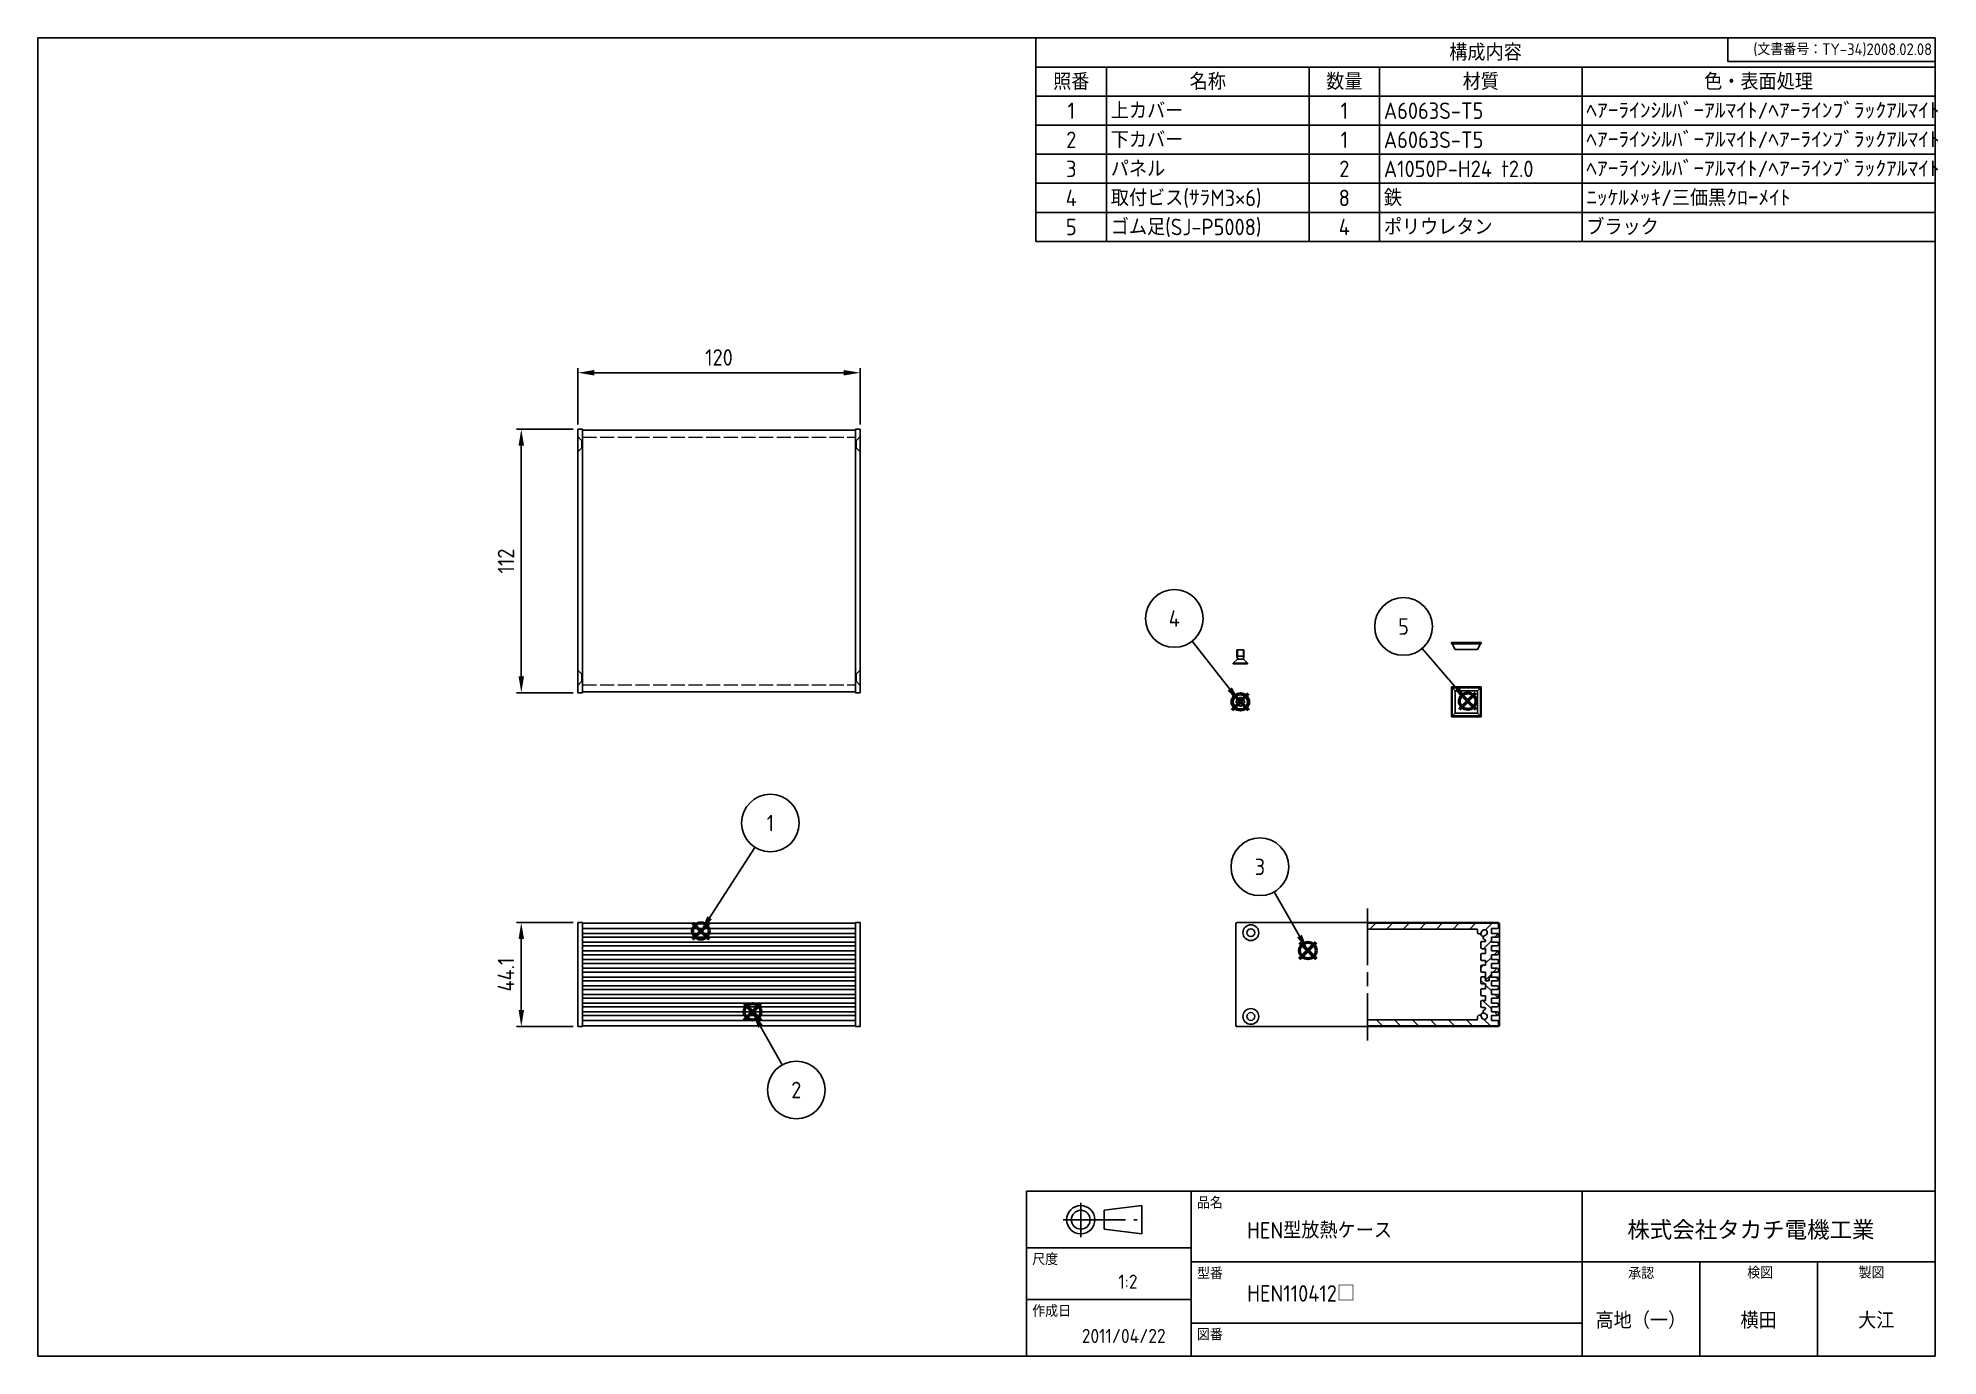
# Model space of a CAD drawing. Header units: millimetres. Extents: x 0 to 807, y 0 to 560.
import ezdxf
from ezdxf.enums import TextEntityAlignment as Align

# ---------------------------------------------------------------- set-up
doc = ezdxf.new("R2010")
doc.units = ezdxf.units.MM
doc.header["$LTSCALE"] = 2
for name, pattern in [('AM_ISO02W050x2', [3.75, 3, -0.75]), ('AM_ISO08W050', [18, 12, -1.5, 3, -1.5]), ('gen7a', [6.875, 4.75, -0.875, 0.375, -0.875])]:
    doc.linetypes.add(name, pattern=pattern)
doc.layers.add('7A', color=4, linetype='gen7a')
doc.layers.add('RAHM2', color=1, linetype='Continuous')
doc.layers.add('AM_12', color=7, linetype='Continuous', lineweight=50, plot=False)
for name, color, linetype, lineweight in [('AM_5', 3, 'Continuous', 25), ('AM_7', 4, 'AM_ISO08W050', 25), ('AM_8', 1, 'Continuous', 25), ('上ｶﾊﾞｰ', 7, 'Continuous', 25), ('上ｶﾊﾞｰ0', 7, 'AM_ISO02W050x2', 13), ('下ｶﾊﾞｰ', 2, 'Continuous', 25), ('ｺﾞﾑ足', 8, 'Continuous', 25), ('ﾊﾟﾈﾙ', 5, 'Continuous', 25), ('ﾊﾟﾈﾙ0', 5, 'AM_ISO02W050x2', 13), ('ﾋﾞｽ', 8, 'Continuous', 25)]:
    doc.layers.add(name, color=color, linetype=linetype, lineweight=lineweight)
doc.styles.get("Standard").update_dxf_attribs({"font": 'ISOCP.SHX', "bigfont": 'bigfont.shx'})
doc.dimstyles.new('AM_ISO$0', dxfattribs={"dimtxt": 3.5, "dimasz": 3.5, "dimexe": 1, "dimexo": 1, "dimgap": 1.5, "dimtad": 1, "dimdsep": 46, "dimtxsty": 'STANDARD', "dimcen": 0, "dimclrd": 256, "dimclre": 256, "dimclrt": 2, "dimadec": 0, "dimazin": 2, "dimtp": 0.1, "dimtm": 0.1, "dimtfac": 0.71, "dimtdec": 3, "dimtmove": 0, "dimatfit": 3, "dimfxl": 1, "dimlwd": -1, "dimlwe": -1, "dimarcsym": 0})

# ---------------------------------------------------------------- blocks, each defined once
blk = doc.blocks.new('TK-A3')
for p, q in [((359, 280), (359, 275)), ((359, 275), (403, 275))]:
    blk.add_line(p, q)
blk.add_lwpolyline([(0, 0), (403, 0), (403, 280), (0, 280)], close=True)
at = {"insert": (402.36, 276.11), "char_height": 2.5, "width": 43.0784, "attachment_point": 9}
blk.add_mtext('(文書番号：TY-34)2008.02.08', dxfattribs=at)
blk = doc.blocks.new('TK-仕様書')
for p, q in [((0, 35), (-193, 35)), ((-193, 35), (-193, 0)), ((-158, 35), (-158, 0)), ((-75, 35), (-75, 0)), ((0, 35), (0, 0)), ((-176.49, 30.96), (-168.49, 31.96)), ((-176.49, 26.96), (-176.49, 30.96)), ((-168.49, 31.96), (-168.49, 25.96)), ((-168.49, 25.96), (-176.49, 26.96)), ((-193, 23), (-158, 23)), ((-158, 20), (0, 20)), ((-50, 20), (-50, 0)), ((-25, 20), (-25, 0)), ((-193, 12), (-158, 12)), ((-75, 7), (-158, 7)), ((0, 0), (-193, 0))]:
    blk.add_line(p, q)
for radius in [3, 2]:
    blk.add_circle((-181.49, 28.96), radius)
at = {"layer": '7A'}
for q in [(-181.49, 32.53), (-185.21, 28.96), (-181.49, 25.25), (-167.71, 28.96)]:
    blk.add_line((-181.49, 28.96), q, dxfattribs=at)
at = {"insert": (-39.13, 26.64), "char_height": 3.5, "width": 60, "attachment_point": 5}
blk.add_mtext('\\fＭＳ ゴシック|b0|i0|c128|p49;株式会社タカチ電機工業', dxfattribs=at)
for tag, p, height in [('品名', (-146.16, 24.95), 3.5), ('型番', (-146.14, 11.54), 3.5), ('GEN-TITLE-DAT', (-181.27, 2.75), 3), ('図番', (-146.45, 2.06), 3)]:
    blk.add_attdef(tag, p, '', height=height)
for tag, height, p in [('GEN-TITLE-SCA', 3, (-171.46, 15.79)), ('承認', 3.5, (-62.5, 7.73)), ('検図', 3.5, (-37.5, 7.73)), ('製図', 3.5, (-12.5, 7.73))]:
    blk.add_attdef(tag, text='', height=height).set_placement(p, align=Align.MIDDLE)
at = {"layer": 'RAHM2', "char_height": 2.5}
for s, insert, width, attachment_point in [('品名', (-156.8, 33.8), 90, 1), ('尺度', (-191.8, 21.8), 20, 1), ('型番', (-156.8, 18.8), 90, 1), ('承認', (-62.43, 18.8), 17, 2), ('検図', (-37.17, 18.93), 17, 2), ('製図', (-13.5, 18.96), 17, 2), ('作成日', (-191.8, 10.8), 60, 1), ('図番', (-156.8, 5.8), 90, 1)]:
    blk.add_mtext(s, dxfattribs=dict(at, insert=insert, width=width, attachment_point=attachment_point))
blk = doc.blocks.new('*S57')
at = {"layer": 'AM_12', "color": 4}
for p, q in [((278.13, 177.1), (285.13, 184.1)), ((278.13, 184.1), (285.13, 177.1))]:
    blk.add_line(p, q, dxfattribs=at)
blk.add_circle((281.63, 180.6), 3.5, dxfattribs=at)
blk = doc.blocks.new('*S58')
at = {"layer": 'AM_12', "color": 4}
for p, q in [((300.09, 142.72), (307.09, 149.72)), ((300.09, 149.72), (307.09, 142.72))]:
    blk.add_line(p, q, dxfattribs=at)
blk.add_circle((303.59, 146.22), 3.5, dxfattribs=at)
blk = doc.blocks.new('*S59')
at = {"layer": 'AM_12', "color": 4}
for p, q in [((536.03, 168.77), (543.03, 175.77)), ((536.03, 175.77), (543.03, 168.77))]:
    blk.add_line(p, q, dxfattribs=at)
blk.add_circle((539.53, 172.27), 3.5, dxfattribs=at)
blk = doc.blocks.new('*S60')
at = {"layer": 'AM_12', "color": 4}
for p, q in [((507.35, 274.44), (514.35, 281.44)), ((507.35, 281.44), (514.35, 274.44))]:
    blk.add_line(p, q, dxfattribs=at)
blk.add_circle((510.85, 277.94), 3.5, dxfattribs=at)
blk = doc.blocks.new('*S61')
at = {"color": 7}
for p, q in [((424, 560), (806, 560)), ((424, 473.55), (424, 560)), ((806, 560), (806, 473.55)), ((806, 473.55), (424, 473.55))]:
    blk.add_line(p, q, dxfattribs=at)
at = {"color": 1}
for p, q in [((424, 547.65), (806, 547.65)), ((454, 547.65), (454, 535.3)), ((540, 547.65), (540, 535.3)), ((570, 547.65), (570, 535.3)), ((656, 547.65), (656, 535.3)), ((424, 535.3), (806, 535.3)), ((454, 535.3), (454, 522.95)), ((540, 535.3), (540, 522.95)), ((570, 535.3), (570, 522.95)), ((656, 535.3), (656, 522.95)), ((424, 522.95), (806, 522.95)), ((454, 522.95), (454, 510.6)), ((540, 522.95), (540, 510.6)), ((570, 522.95), (570, 510.6)), ((656, 522.95), (656, 510.6)), ((424, 510.6), (806, 510.6)), ((454, 510.6), (454, 498.25)), ((540, 510.6), (540, 498.25)), ((570, 510.6), (570, 498.25)), ((656, 510.6), (656, 498.25)), ((424, 498.25), (806, 498.25)), ((454, 498.25), (454, 485.9)), ((540, 498.25), (540, 485.9)), ((570, 498.25), (570, 485.9)), ((656, 498.25), (656, 485.9)), ((424, 485.9), (806, 485.9)), ((454, 485.9), (454, 473.55)), ((540, 485.9), (540, 473.55)), ((570, 485.9), (570, 473.55)), ((656, 485.9), (656, 473.55))]:
    blk.add_line(p, q, dxfattribs=at)
at = {"color": 2, "insert": (615, 553.83), "char_height": 7, "attachment_point": 5}
blk.add_mtext('構成内容', dxfattribs=at)
at = {"color": 2, "char_height": 7}
for s, insert, width, attachment_point in [('照番', (439, 544.95), 26.4, 2), ('名称', (497, 544.95), 82.4, 2), ('数量', (555, 544.95), 26.4, 2), ('材質', (613, 544.95), 82.4, 2), ('色・表面処理', (731, 544.95), 146.4, 2), ('上カバー', (455.8, 532.6), 82.4, 1), ('ﾍｱｰﾗｲﾝｼﾙﾊﾞｰｱﾙﾏｲﾄ/ﾍｱｰﾗｲﾝﾌﾞﾗｯｸｱﾙﾏｲﾄ', (657.8, 532.6), 146.4, 1), ('1', (439, 532.6), 26.4, 2), ('1', (555, 532.6), 26.4, 2), ('A6063S-T5', (571.8, 532.6), 82.4, 1), ('2', (439, 520.25), 26.4, 2), ('下カバー', (455.8, 520.25), 82.4, 1), ('1', (555, 520.25), 26.4, 2), ('A6063S-T5', (571.8, 520.25), 82.4, 1), ('ﾍｱｰﾗｲﾝｼﾙﾊﾞｰｱﾙﾏｲﾄ/ﾍｱｰﾗｲﾝﾌﾞﾗｯｸｱﾙﾏｲﾄ', (657.8, 520.25), 146.4, 1), ('ﾍｱｰﾗｲﾝｼﾙﾊﾞｰｱﾙﾏｲﾄ/ﾍｱｰﾗｲﾝﾌﾞﾗｯｸｱﾙﾏｲﾄ', (657.8, 507.9), 146.4, 1), ('3', (439, 507.9), 26.4, 2), ('パネル', (455.8, 507.9), 82.4, 1), ('2', (555, 507.9), 26.4, 2), ('A1050P-H24 t2.0', (571.8, 507.9), 82.4, 1), ('4', (439, 495.55), 26.4, 2), ('取付ビス(ｻﾗM3×6)', (455.8, 495.55), 82.4, 1), ('8', (555, 495.55), 26.4, 2), ('鉄', (571.8, 495.55), 82.4, 1), ('ﾆｯｹﾙﾒｯｷ/三価黒ｸﾛｰﾒｲﾄ', (657.8, 495.55), 146.4, 1), ('5', (439, 483.2), 26.4, 2), ('ゴム足(SJ-P5008)', (455.8, 483.2), 82.4, 1), ('4', (555, 483.2), 26.4, 2), ('ポリウレタン', (571.8, 483.2), 82.4, 1), ('ブラック', (657.8, 483.2), 146.4, 1)]:
    blk.add_mtext(s, dxfattribs=dict(at, insert=insert, width=width, attachment_point=attachment_point))
blk = doc.blocks.new('*S62')
at = {"layer": 'AM_12', "color": 4}
for p, q in [((603.91, 274.71), (610.91, 281.71)), ((603.91, 281.71), (610.91, 274.71))]:
    blk.add_line(p, q, dxfattribs=at)
blk.add_circle((607.41, 278.21), 3.5, dxfattribs=at)
blk = doc.blocks.new('*S63')
at = {"layer": 'AM_5'}
blk.add_line((304.55, 216.12), (285.35, 186.2), dxfattribs=at)
at = {"layer": 'AM_5', "color": 3}
blk.add_circle((311.17, 226.43), 12.25, dxfattribs=at)
at = {"layer": 'AM_5', "linetype": 'Continuous'}
blk.add_trace([(284.37, 186.83), (286.33, 185.57), (281.57, 180.31)], dxfattribs=at)
at = {"layer": 'AM_5', "color": 7, "insert": (311.17, 226.43), "char_height": 7, "attachment_point": 5}
blk.add_mtext('1', dxfattribs=at)
blk = doc.blocks.new('*S64')
at = {"layer": 'AM_5'}
blk.add_line((316.15, 123.7), (306.97, 140.01), dxfattribs=at)
at = {"layer": 'AM_5', "color": 3}
blk.add_circle((322.16, 113.03), 12.25, dxfattribs=at)
at = {"layer": 'AM_5', "linetype": 'Continuous'}
blk.add_trace([(307.99, 140.58), (305.95, 139.44), (303.54, 146.11)], dxfattribs=at)
at = {"layer": 'AM_5', "color": 7, "insert": (322.16, 113.03), "char_height": 7, "attachment_point": 5}
blk.add_mtext('2', dxfattribs=at)
blk = doc.blocks.new('*S65')
at = {"layer": 'AM_5'}
blk.add_line((525.21, 197.22), (535.99, 178.41), dxfattribs=at)
at = {"layer": 'AM_5', "color": 3}
blk.add_circle((519.13, 207.85), 12.25, dxfattribs=at)
at = {"layer": 'AM_5', "linetype": 'Continuous'}
blk.add_trace([(534.97, 177.83), (537, 178.99), (539.46, 172.33)], dxfattribs=at)
at = {"layer": 'AM_5', "color": 7, "insert": (519.13, 207.85), "char_height": 7, "attachment_point": 5}
blk.add_mtext('3', dxfattribs=at)
blk = doc.blocks.new('*S66')
at = {"layer": 'AM_5'}
blk.add_line((490.33, 303.73), (506.32, 283.38), dxfattribs=at)
at = {"layer": 'AM_5', "color": 3}
blk.add_circle((482.76, 313.36), 12.25, dxfattribs=at)
at = {"layer": 'AM_5', "linetype": 'Continuous'}
blk.add_trace([(505.4, 282.66), (507.23, 284.1), (510.64, 277.87)], dxfattribs=at)
at = {"layer": 'AM_5', "color": 7, "insert": (482.76, 313.36), "char_height": 7, "attachment_point": 5}
blk.add_mtext('4', dxfattribs=at)
blk = doc.blocks.new('*S67')
at = {"layer": 'AM_5'}
blk.add_line((588.13, 300.66), (602.85, 283.52), dxfattribs=at)
at = {"layer": 'AM_5', "color": 3}
blk.add_circle((580.15, 309.96), 12.25, dxfattribs=at)
at = {"layer": 'AM_5', "linetype": 'Continuous'}
blk.add_trace([(601.97, 282.76), (603.74, 284.28), (607.41, 278.21)], dxfattribs=at)
at = {"layer": 'AM_5', "color": 7, "insert": (580.15, 309.96), "char_height": 7, "attachment_point": 5}
blk.add_mtext('5', dxfattribs=at)
blk = doc.blocks.new('A$C551C5673')
at = {"layer": 'ﾋﾞｽ'}
for p, q in [((-1.8, -0.41), (-1.8, 0.41)), ((-1.8, 0.41), (-1.55, 0.41)), ((-0.41, 1.8), (0.41, 1.8)), ((-0.41, 1.55), (-0.41, 1.8)), ((0.41, 1.8), (0.41, 1.55)), ((1.55, 0.41), (1.8, 0.41)), ((1.8, 0.41), (1.8, -0.41)), ((-1.55, -0.41), (-1.8, -0.41)), ((-0.41, -1.8), (-0.41, -1.55)), ((0.41, -1.8), (-0.41, -1.8)), ((0.41, -1.55), (0.41, -1.8)), ((1.8, -0.41), (1.55, -0.41))]:
    blk.add_line(p, q, dxfattribs=at)
blk.add_circle((0, 0), 3, dxfattribs=at)
for centre, start, end in [((-1.55, 1.55), 270, 0), ((1.55, 1.55), 180, 270), ((-1.55, -1.55), 0, 90), ((1.55, -1.55), 90, 180)]:
    blk.add_arc(centre, 1.15, start, end, dxfattribs=at)
blk = doc.blocks.new('A$C276871C8')
at = {"layer": 'ﾋﾞｽ'}
for p, q in [((-6, -1.5), (-6, 1.5)), ((-6, 1.5), (-3.34, 1.5)), ((-2.09, 1.25), (-6, 1.25)), ((-3.34, 1.5), (-2.09, 1.25)), ((-3.34, -1.5), (-3.34, 1.5)), ((-2.09, 1.25), (-0.34, 3)), ((-2.09, -1.25), (-2.09, 1.25)), ((0, 3), (-0.34, 3)), ((-0.34, -3), (-0.34, 3)), ((0, 3), (0, -3)), ((-6, -1.25), (-2.09, -1.25)), ((-3.34, -1.5), (-6, -1.5)), ((-2.09, -1.25), (-3.34, -1.5)), ((-0.34, -3), (-2.09, -1.25)), ((0, -3), (-0.34, -3))]:
    blk.add_line(p, q, dxfattribs=at)
blk = doc.blocks.new('*D52')
at = {"layer": 'AM_5', "linetype": 'ByBlock'}
for p, q in [((229.33, 395.77), (229.33, 419.77)), ((349.33, 395.77), (349.33, 419.77)), ((236.33, 417.77), (342.33, 417.77))]:
    blk.add_line(p, q, dxfattribs=at)
at = {"layer": 'AM_5'}
for points in [[(236.33, 418.94), (236.33, 416.61), (229.33, 417.77)], [(342.33, 418.94), (342.33, 416.61), (349.33, 417.77)]]:
    blk.add_solid(points, dxfattribs=at)
at = {"layer": 'Defpoints', "color": 0}
for p in [(349.33, 417.77), (229.33, 393.77), (349.33, 393.77)]:
    blk.add_point(p, dxfattribs=at)
at = {"layer": 'AM_5', "color": 2, "insert": (289.33, 424.27), "char_height": 7, "attachment_point": 5}
blk.add_mtext('120', dxfattribs=at)
blk = doc.blocks.new('*D53')
at = {"layer": 'AM_5', "linetype": 'ByBlock'}
for p, q in [((227.33, 393.77), (203.33, 393.77)), ((205.33, 386.77), (205.33, 288.77)), ((227.33, 281.77), (203.33, 281.77))]:
    blk.add_line(p, q, dxfattribs=at)
at = {"layer": 'AM_5'}
for points in [[(204.17, 386.77), (206.5, 386.77), (205.33, 393.77)], [(204.17, 288.77), (206.5, 288.77), (205.33, 281.77)]]:
    blk.add_solid(points, dxfattribs=at)
at = {"layer": 'Defpoints', "color": 0}
for p in [(229.33, 393.77), (205.33, 281.77), (229.33, 281.77)]:
    blk.add_point(p, dxfattribs=at)
at = {"layer": 'AM_5', "color": 2, "insert": (198.83, 337.77), "char_height": 7, "attachment_point": 5, "rotation": 90}
blk.add_mtext('112', dxfattribs=at)
blk = doc.blocks.new('*D54')
at = {"layer": 'AM_5', "linetype": 'ByBlock'}
for p, q in [((227.33, 184.12), (203.33, 184.12)), ((205.33, 147.02), (205.33, 177.12)), ((227.33, 140.02), (203.33, 140.02))]:
    blk.add_line(p, q, dxfattribs=at)
at = {"layer": 'AM_5'}
for points in [[(204.17, 177.12), (206.5, 177.12), (205.33, 184.12)], [(204.17, 147.02), (206.5, 147.02), (205.33, 140.02)]]:
    blk.add_solid(points, dxfattribs=at)
at = {"layer": 'Defpoints', "color": 0}
for p in [(205.33, 184.12), (229.33, 184.12), (229.33, 140.02)]:
    blk.add_point(p, dxfattribs=at)
at = {"layer": 'AM_5', "color": 2, "insert": (198.83, 162.07), "char_height": 7, "attachment_point": 5, "rotation": 90}
blk.add_mtext('44.1', dxfattribs=at)

msp = doc.modelspace()

# ---------------------------------------------------------------- hatches: boundary and pattern name
at = {"layer": 'AM_8'}
h = msp.add_hatch(dxfattribs=at)
h.set_pattern_fill('_U', color=256, scale=5, angle=45, style=0, pattern_type=0)
h.set_pattern_definition([(45, (443.156, -40.3116), (-3.53553, 3.53553), [])])
edge = h.paths.add_edge_path()
edge.add_arc((614.486, 179.868), 1.25, -80.597414, 170.597414, ccw=False)
edge.add_arc((614.834, 177.766), 0.88, 99.402586, 164.642344)
edge.add_arc((614.837, 177.777), 0.88, 165.357656, 262.656607)
edge.add_arc((614.686, 176.607), 0.3, 0, 82.656607, ccw=False)
edge.add_line((614.986, 176.607), (614.986, 176.368))
edge.add_arc((614.686, 176.368), 0.3, 270, 360, ccw=False)
edge.add_line((614.686, 176.068), (613.486, 176.068))
edge.add_arc((613.486, 175.568), 0.5, 90, 180)
edge.add_line((612.986, 175.568), (612.986, 173.568))
edge.add_arc((613.486, 173.568), 0.5, 180, 270)
edge.add_line((613.486, 173.068), (614.986, 173.068))
edge.add_line((614.986, 173.068), (614.986, 171.068))
edge.add_line((614.986, 171.068), (613.486, 171.068))
edge.add_arc((613.486, 170.568), 0.5, 90, 180)
edge.add_line((612.986, 170.568), (612.986, 168.568))
edge.add_arc((613.486, 168.568), 0.5, 180, 270)
edge.add_line((613.486, 168.068), (614.986, 168.068))
edge.add_line((614.986, 168.068), (614.986, 166.068))
edge.add_line((614.986, 166.068), (613.486, 166.068))
edge.add_arc((613.486, 165.568), 0.5, 90, 180)
edge.add_line((612.986, 165.568), (612.986, 163.568))
edge.add_arc((613.486, 163.568), 0.5, 180, 270)
edge.add_line((613.486, 163.068), (614.986, 163.068))
edge.add_line((614.986, 163.068), (614.986, 161.068))
edge.add_line((614.986, 161.068), (615.086, 159.468))
edge.add_line((615.086, 159.468), (616.386, 159.468))
edge.add_line((616.386, 159.468), (616.486, 161.018))
edge.add_line((616.486, 161.018), (617.486, 161.018))
edge.add_line((617.486, 161.018), (617.486, 163.118))
edge.add_line((617.486, 163.118), (619.986, 163.118))
edge.add_arc((619.986, 163.618), 0.5, 270, 360)
edge.add_line((620.486, 163.618), (620.486, 164.218))
edge.add_arc((619.986, 164.218), 0.5, 0, 90)
edge.add_line((619.986, 164.718), (617.486, 164.718))
edge.add_line((617.486, 164.718), (617.486, 166.818))
edge.add_line((617.486, 166.818), (619.986, 166.818))
edge.add_arc((619.986, 167.318), 0.5, 270, 360)
edge.add_line((620.486, 167.318), (620.486, 167.918))
edge.add_arc((619.986, 167.918), 0.5, 0, 90)
edge.add_line((619.986, 168.418), (617.486, 168.418))
edge.add_line((617.486, 168.418), (617.486, 170.518))
edge.add_line((617.486, 170.518), (619.986, 170.518))
edge.add_arc((619.986, 171.018), 0.5, 270, 360)
edge.add_line((620.486, 171.018), (620.486, 171.618))
edge.add_arc((619.986, 171.618), 0.5, 360, 450)
edge.add_line((619.986, 172.118), (617.486, 172.118))
edge.add_line((617.486, 172.118), (617.486, 174.218))
edge.add_line((617.486, 174.218), (619.986, 174.218))
edge.add_arc((619.986, 174.718), 0.5, 270, 360)
edge.add_line((620.486, 174.718), (620.486, 175.318))
edge.add_arc((619.986, 175.318), 0.5, 0, 90)
edge.add_line((619.986, 175.818), (617.486, 175.818))
edge.add_line((617.486, 175.818), (617.486, 177.918))
edge.add_line((617.486, 177.918), (619.986, 177.918))
edge.add_arc((619.986, 178.418), 0.5, 270, 360)
edge.add_line((620.486, 178.418), (620.486, 179.018))
edge.add_arc((619.986, 179.018), 0.5, 0, 90)
edge.add_line((619.986, 179.518), (617.486, 179.518))
edge.add_line((617.486, 179.518), (617.486, 181.618))
edge.add_line((617.486, 181.618), (619.986, 181.618))
edge.add_arc((619.986, 182.118), 0.5, 270, 360)
edge.add_line((620.486, 182.118), (620.486, 183.368))
edge.add_arc((619.986, 183.368), 0.5, 0, 90)
edge.add_line((619.986, 183.868), (564.886, 183.868))
edge.add_line((564.886, 183.868), (564.886, 181.368))
edge.add_line((564.886, 181.368), (611.132, 181.368))
edge.add_arc((611.132, 180.868), 0.5, -16.60155, 90, ccw=False)
edge.add_arc((614.486, 179.868), 3, 163.39845, 170.684261)
edge.add_arc((612.389, 180.213), 0.875, 170.746295, 350.746295)
h = msp.add_hatch(dxfattribs=at)
h.set_pattern_fill('_U', color=256, scale=5.4, angle=135, style=0, pattern_type=0)
h.set_pattern_definition([(135, (431.3227, -48.2116), (-3.81838, -3.81838), [])])
edge = h.paths.add_edge_path()
edge.add_line((620.486, 140.768), (620.486, 142.018))
edge.add_arc((619.986, 142.018), 0.5, 0, 90)
edge.add_line((619.986, 142.518), (617.486, 142.518))
edge.add_line((617.486, 142.518), (617.486, 144.618))
edge.add_line((617.486, 144.618), (619.986, 144.618))
edge.add_arc((619.986, 145.118), 0.5, 270, 360)
edge.add_line((620.486, 145.118), (620.486, 145.718))
edge.add_arc((619.986, 145.718), 0.5, 0, 90)
edge.add_line((619.986, 146.218), (617.486, 146.218))
edge.add_line((617.486, 146.218), (617.486, 148.318))
edge.add_line((617.486, 148.318), (619.986, 148.318))
edge.add_arc((619.986, 148.818), 0.5, 270, 360)
edge.add_line((620.486, 148.818), (620.486, 149.418))
edge.add_arc((619.986, 149.418), 0.5, 360, 450)
edge.add_line((619.986, 149.918), (617.486, 149.918))
edge.add_line((617.486, 149.918), (617.486, 152.018))
edge.add_line((617.486, 152.018), (619.986, 152.018))
edge.add_arc((619.986, 152.518), 0.5, 270, 360)
edge.add_line((620.486, 152.518), (620.486, 153.118))
edge.add_arc((619.986, 153.118), 0.5, 0, 90)
edge.add_line((619.986, 153.618), (617.486, 153.618))
edge.add_line((617.486, 153.618), (617.486, 155.718))
edge.add_line((617.486, 155.718), (619.986, 155.718))
edge.add_arc((619.986, 156.218), 0.5, 270, 360)
edge.add_line((620.486, 156.218), (620.486, 156.818))
edge.add_arc((619.986, 156.818), 0.5, 0, 90)
edge.add_line((619.986, 157.318), (617.486, 157.318))
edge.add_line((617.486, 157.318), (617.486, 159.418))
edge.add_line((617.486, 159.418), (619.986, 159.418))
edge.add_arc((619.986, 159.918), 0.5, 270, 360)
edge.add_line((620.486, 159.918), (620.486, 160.518))
edge.add_arc((619.986, 160.518), 0.5, 0, 90)
edge.add_line((619.986, 161.018), (616.586, 161.018))
edge.add_line((616.586, 161.018), (616.486, 159.368))
edge.add_line((616.486, 159.368), (614.986, 159.368))
edge.add_line((614.986, 159.368), (614.886, 161.068))
edge.add_line((614.886, 161.068), (613.486, 161.068))
edge.add_arc((613.486, 160.568), 0.5, 90, 180)
edge.add_line((612.986, 160.568), (612.986, 158.568))
edge.add_arc((613.486, 158.568), 0.5, 180, 270)
edge.add_line((613.486, 158.068), (614.986, 158.068))
edge.add_line((614.986, 158.068), (614.986, 156.068))
edge.add_line((614.986, 156.068), (613.486, 156.068))
edge.add_arc((613.486, 155.568), 0.5, 90, 180)
edge.add_line((612.986, 155.568), (612.986, 153.568))
edge.add_arc((613.486, 153.568), 0.5, 180, 270)
edge.add_line((613.486, 153.068), (614.986, 153.068))
edge.add_line((614.986, 153.068), (614.986, 151.068))
edge.add_line((614.986, 151.068), (613.486, 151.068))
edge.add_arc((613.486, 150.568), 0.5, 90, 180)
edge.add_line((612.986, 150.568), (612.986, 148.568))
edge.add_arc((613.486, 148.568), 0.5, 180, 270)
edge.add_line((613.486, 148.068), (614.686, 148.068))
edge.add_arc((614.686, 147.768), 0.3, 0, 90, ccw=False)
edge.add_line((614.986, 147.768), (614.986, 147.529))
edge.add_arc((614.686, 147.529), 0.3, 277.343393, 360, ccw=False)
edge.add_arc((614.837, 146.359), 0.88, 97.343393, 194.642344)
edge.add_arc((614.834, 146.369), 0.88, 195.357656, 260.597414)
edge.add_arc((614.486, 144.268), 1.25, -170.597414, 80.597414, ccw=False)
edge.add_arc((612.384, 143.92), 0.88, 9.402586, 74.894869)
edge.add_arc((612.389, 143.924), 0.875, 75.105431, 189.315739)
edge.add_arc((614.486, 144.268), 3, 189.315739, 196.60155)
edge.add_arc((611.132, 143.268), 0.5, -90, 16.60155, ccw=False)
edge.add_line((611.132, 142.768), (564.886, 142.768))
edge.add_line((564.886, 142.768), (564.886, 140.268))
edge.add_line((564.886, 140.268), (619.986, 140.268))
edge.add_arc((619.986, 140.768), 0.5, 270, 360)

# ---------------------------------------------------------------- linework, layer by layer
msp.add_arc((612.389, 180.213), 0.875, 170.571141, 350.746295)
at = {"layer": 'AM_7'}
msp.add_line((564.886, 190.118), (564.886, 134.018), dxfattribs=at)
at = {"layer": '上ｶﾊﾞｰ'}
for p, q in [((231.332, 393.372), (347.332, 393.372)), ((231.332, 393.372), (231.332, 282.172)), ((347.332, 393.372), (347.332, 282.172)), ((231.332, 282.172), (347.332, 282.172)), ((347.332, 183.868), (231.332, 183.868)), ((231.332, 183.868), (231.332, 161.018)), ((347.332, 181.618), (231.332, 181.618)), ((347.332, 179.518), (231.332, 179.518)), ((347.332, 177.918), (231.332, 177.918)), ((347.332, 183.868), (347.332, 161.018)), ((619.986, 183.868), (564.886, 183.868)), ((611.132, 181.368), (564.886, 181.368)), ((617.486, 181.618), (617.486, 179.518)), ((619.986, 181.618), (617.486, 181.618)), ((617.486, 179.518), (619.986, 179.518)), ((619.986, 177.918), (617.486, 177.918)), ((617.486, 177.918), (617.486, 175.818)), ((620.486, 183.368), (620.486, 182.118)), ((620.486, 179.018), (620.486, 178.418)), ((347.332, 175.818), (231.332, 175.818)), ((347.332, 174.218), (231.332, 174.218)), ((347.332, 172.118), (231.332, 172.118)), ((347.332, 170.518), (231.332, 170.518)), ((612.986, 175.568), (612.986, 173.568)), ((612.986, 170.568), (612.986, 168.568)), ((613.486, 176.068), (614.686, 176.068)), ((613.486, 173.068), (614.986, 173.068)), ((614.986, 171.068), (613.486, 171.068)), ((614.986, 176.607), (614.986, 176.368)), ((614.986, 173.068), (614.986, 171.068)), ((617.486, 175.818), (619.986, 175.818)), ((617.486, 174.218), (617.486, 172.118)), ((619.986, 174.218), (617.486, 174.218)), ((617.486, 172.118), (619.986, 172.118)), ((619.986, 170.518), (617.486, 170.518)), ((617.486, 170.518), (617.486, 168.418)), ((620.486, 175.318), (620.486, 174.718)), ((620.486, 171.618), (620.486, 171.018)), ((347.332, 168.418), (231.332, 168.418)), ((347.332, 166.818), (231.332, 166.818)), ((347.332, 164.718), (231.332, 164.718)), ((347.332, 163.118), (231.332, 163.118)), ((612.986, 165.568), (612.986, 163.568)), ((613.486, 168.068), (614.986, 168.068)), ((614.986, 166.068), (613.486, 166.068)), ((613.486, 163.068), (614.986, 163.068)), ((614.986, 168.068), (614.986, 166.068)), ((614.986, 163.068), (614.986, 161.068)), ((617.486, 168.418), (619.986, 168.418)), ((619.986, 166.818), (617.486, 166.818)), ((617.486, 166.818), (617.486, 164.718)), ((617.486, 164.718), (619.986, 164.718)), ((617.486, 163.118), (617.486, 161.018)), ((619.986, 163.118), (617.486, 163.118)), ((620.486, 167.918), (620.486, 167.318)), ((620.486, 164.218), (620.486, 163.618)), ((614.986, 161.068), (615.086, 159.468)), ((615.086, 159.468), (616.386, 159.468)), ((616.386, 159.468), (616.486, 161.018)), ((616.486, 161.018), (617.486, 161.018))]:
    msp.add_line(p, q, dxfattribs=at)
for centre, radius, start, end in [((611.132, 180.868), 0.5, 343.39845, 90), ((614.486, 179.868), 3, 163.39845, 170.684261), ((614.486, 179.868), 1.25, 279.402586, 170.597414), ((614.837, 177.777), 0.88, 165.357656, 262.656607), ((614.834, 177.766), 0.88, 99.402586, 164.642344), ((619.986, 183.368), 0.5, 0, 90), ((619.986, 182.118), 0.5, 270, 0), ((619.986, 179.018), 0.5, 0, 90), ((619.986, 178.418), 0.5, 270, 0), ((613.486, 175.568), 0.5, 90, 180), ((613.486, 173.568), 0.5, 180, 270), ((613.486, 170.568), 0.5, 90, 180), ((614.686, 176.368), 0.3, 270, 0), ((614.686, 176.607), 0.3, 0, 82.656607), ((619.986, 175.318), 0.5, 0, 90), ((619.986, 174.718), 0.5, 270, 0), ((619.986, 171.618), 0.5, 0, 90), ((619.986, 171.018), 0.5, 270, 0), ((613.486, 168.568), 0.5, 180, 270), ((613.486, 165.568), 0.5, 90, 180), ((613.486, 163.568), 0.5, 180, 270), ((619.986, 167.918), 0.5, 0, 90), ((619.986, 167.318), 0.5, 270, 0), ((619.986, 164.218), 0.5, 0, 90), ((619.986, 163.618), 0.5, 270, 0)]:
    msp.add_arc(centre, radius, start, end, dxfattribs=at)
at = {"layer": '上ｶﾊﾞｰ0'}
for p, q in [((231.332, 390.372), (347.332, 390.372)), ((231.332, 285.172), (347.332, 285.172))]:
    msp.add_line(p, q, dxfattribs=at)
at = {"layer": '下ｶﾊﾞｰ'}
for p, q in [((231.332, 163.118), (231.332, 140.268)), ((347.332, 161.018), (231.332, 161.018)), ((347.332, 159.418), (231.332, 159.418)), ((347.332, 157.318), (231.332, 157.318)), ((347.332, 155.718), (231.332, 155.718)), ((347.332, 153.618), (231.332, 153.618)), ((347.332, 161.018), (347.332, 140.268)), ((612.986, 160.568), (612.986, 158.568)), ((612.986, 155.568), (612.986, 153.568)), ((613.486, 161.068), (614.886, 161.068)), ((613.486, 158.068), (614.986, 158.068)), ((614.986, 156.068), (613.486, 156.068)), ((614.886, 161.068), (614.986, 159.368)), ((614.986, 159.368), (616.486, 159.368)), ((614.986, 158.068), (614.986, 156.068)), ((616.486, 159.368), (616.586, 161.018)), ((619.986, 161.018), (616.586, 161.018)), ((617.486, 157.318), (617.486, 159.418)), ((617.486, 159.418), (619.986, 159.418)), ((619.986, 157.318), (617.486, 157.318)), ((617.486, 153.618), (617.486, 155.718)), ((617.486, 155.718), (619.986, 155.718)), ((619.986, 153.618), (617.486, 153.618)), ((620.486, 159.918), (620.486, 160.518)), ((620.486, 156.218), (620.486, 156.818)), ((347.332, 152.018), (231.332, 152.018)), ((347.332, 149.918), (231.332, 149.918)), ((347.332, 148.318), (231.332, 148.318)), ((347.332, 146.218), (231.332, 146.218)), ((612.986, 148.568), (612.986, 150.568)), ((613.486, 153.068), (614.986, 153.068)), ((614.986, 151.068), (613.486, 151.068)), ((613.486, 148.068), (614.686, 148.068)), ((613.486, 148.068), (614.486, 148.068)), ((614.986, 153.068), (614.986, 151.068)), ((614.986, 147.529), (614.986, 147.768)), ((617.486, 152.018), (619.986, 152.018)), ((617.486, 149.918), (617.486, 152.018)), ((619.986, 149.918), (617.486, 149.918)), ((617.486, 148.318), (619.986, 148.318)), ((617.486, 146.218), (617.486, 148.318)), ((619.986, 146.218), (617.486, 146.218)), ((620.486, 152.518), (620.486, 153.118)), ((620.486, 148.818), (620.486, 149.418)), ((620.486, 145.118), (620.486, 145.718)), ((347.332, 144.618), (231.332, 144.618)), ((347.332, 142.518), (231.332, 142.518)), ((347.332, 140.268), (231.332, 140.268)), ((564.886, 142.768), (611.132, 142.768)), ((564.886, 140.268), (619.986, 140.268)), ((612.615, 144.769), (612.612, 144.77)), ((617.486, 142.518), (617.486, 144.618)), ((617.486, 144.618), (619.986, 144.618)), ((619.986, 142.518), (617.486, 142.518)), ((620.486, 140.768), (620.486, 142.018))]:
    msp.add_line(p, q, dxfattribs=at)
for centre, radius, start, end in [((613.486, 160.568), 0.5, 90, 180), ((613.486, 158.568), 0.5, 180, 270), ((613.486, 155.568), 0.5, 90, 180), ((613.486, 153.568), 0.5, 180, 270), ((619.986, 160.518), 0.5, 0, 90), ((619.986, 159.918), 0.5, 270, 0), ((619.986, 156.818), 0.5, 0, 90), ((619.986, 156.218), 0.5, 270, 0), ((619.986, 153.118), 0.5, 0, 90), ((613.486, 150.568), 0.5, 90, 180), ((613.486, 148.568), 0.5, 180, 270), ((614.486, 144.268), 1.25, 189.402586, 80.597414), ((614.837, 146.359), 0.88, 97.343393, 194.642344), ((614.834, 146.369), 0.88, 195.357656, 260.597414), ((614.686, 147.768), 0.3, 0, 90), ((614.686, 147.529), 0.3, 277.343393, 360), ((619.986, 152.518), 0.5, 270, 0), ((619.986, 149.418), 0.5, 0, 90), ((619.986, 148.818), 0.5, 270, 0), ((619.986, 145.718), 0.5, 0, 90), ((611.132, 143.268), 0.5, 270, 16.60155), ((612.389, 143.924), 0.875, 75, 189.315739), ((614.486, 144.268), 3, 189.315739, 196.60155), ((612.384, 143.92), 0.88, 9.402586, 75), ((619.986, 145.118), 0.5, 270, 0), ((619.986, 142.018), 0.5, 0, 90), ((619.986, 140.768), 0.5, 270, 0)]:
    msp.add_arc(centre, radius, start, end, dxfattribs=at)
at = {"layer": 'ｺﾞﾑ足'}
for p, q in [((600.494, 303.144), (613.194, 303.144)), ((600.494, 303.144), (600.494, 302.544)), ((600.494, 302.544), (613.194, 302.544)), ((600.844, 302.544), (602.094, 300.144)), ((602.094, 300.144), (611.594, 300.144)), ((611.594, 300.144), (612.844, 302.544)), ((613.194, 302.544), (613.194, 303.144)), ((613.194, 284.29), (600.494, 284.29)), ((600.494, 284.29), (600.494, 271.59)), ((600.844, 283.94), (600.844, 271.94)), ((612.844, 283.94), (600.844, 283.94)), ((602.094, 282.69), (600.844, 283.94)), ((602.094, 282.69), (602.094, 273.19)), ((611.594, 282.69), (602.094, 282.69)), ((611.594, 282.69), (612.844, 283.94)), ((611.594, 273.19), (611.594, 282.69)), ((612.844, 271.94), (612.844, 283.94)), ((613.194, 271.59), (613.194, 284.29)), ((600.494, 271.59), (613.194, 271.59)), ((602.094, 273.19), (600.844, 271.94)), ((600.844, 271.94), (612.844, 271.94)), ((602.094, 273.19), (611.594, 273.19)), ((611.594, 273.19), (612.844, 271.94))]:
    msp.add_line(p, q, dxfattribs=at)
at = {"layer": 'ﾊﾟﾈﾙ'}
for p, q in [((231.332, 393.772), (229.332, 393.772)), ((229.332, 393.772), (229.332, 281.772)), ((231.332, 393.772), (229.332, 393.772)), ((231.082, 388.872), (231.082, 385.872)), ((231.332, 281.772), (231.332, 393.772)), ((347.332, 281.772), (347.332, 393.772)), ((347.332, 393.772), (349.332, 393.772)), ((347.332, 393.772), (349.332, 393.772)), ((347.582, 388.872), (347.582, 385.872)), ((349.332, 393.772), (349.332, 281.772)), ((231.082, 289.672), (231.082, 286.672)), ((347.582, 289.672), (347.582, 286.672)), ((231.332, 281.772), (229.332, 281.772)), ((347.332, 281.772), (349.332, 281.772)), ((229.332, 184.118), (231.332, 184.118)), ((229.332, 184.118), (229.332, 140.018)), ((231.332, 184.118), (231.332, 140.018)), ((347.332, 184.118), (347.332, 140.018)), ((349.332, 184.118), (347.332, 184.118)), ((349.332, 184.118), (349.332, 140.018)), ((508.886, 140.518), (508.886, 183.618)), ((620.386, 184.118), (509.386, 184.118)), ((620.886, 140.518), (620.886, 183.618)), ((231.332, 140.018), (229.332, 140.018)), ((347.332, 140.018), (349.332, 140.018)), ((620.386, 140.018), (509.386, 140.018))]:
    msp.add_line(p, q, dxfattribs=at)
for centre, radius in [((515.286, 179.868), 3.343), ((515.286, 179.868), 1.65), ((515.286, 144.268), 3.343), ((515.286, 144.268), 1.65)]:
    msp.add_circle(centre, radius, dxfattribs=at)
for centre, radius, start, end in [((509.386, 183.618), 0.5, 90, 180), ((614.486, 179.868), 1.65, 193.287277, 256.712723), ((620.386, 183.618), 0.5, 0, 90), ((614.486, 144.268), 1.65, 103.287277, 166.712723), ((509.386, 140.518), 0.5, 180, 270), ((620.386, 140.518), 0.5, 270, 0)]:
    msp.add_arc(centre, radius, start, end, dxfattribs=at)
at = {"layer": 'ﾊﾟﾈﾙ0'}
for p, q in [((231.082, 388.872), (229.332, 390.622)), ((231.082, 388.872), (231.332, 388.872)), ((347.582, 388.872), (347.332, 388.872)), ((347.582, 388.872), (349.332, 390.622)), ((231.082, 385.872), (229.332, 384.122)), ((231.082, 385.872), (231.332, 385.872)), ((347.582, 385.872), (347.332, 385.872)), ((347.582, 385.872), (349.332, 384.122)), ((231.082, 289.672), (229.332, 291.422)), ((347.582, 289.672), (349.332, 291.422)), ((231.082, 286.672), (229.332, 284.922)), ((231.082, 289.672), (231.332, 289.672)), ((231.082, 286.672), (231.332, 286.672)), ((347.582, 289.672), (347.332, 289.672)), ((347.582, 286.672), (347.332, 286.672)), ((347.582, 286.672), (349.332, 284.922))]:
    msp.add_line(p, q, dxfattribs=at)

# ---------------------------------------------------------------- block references
at = {"lineweight": 0, "xscale": 2, "yscale": 2, "zscale": 2}
msp.add_blockref('TK-A3', (0, 0), dxfattribs=at)
for name, p in [('*S61', (0, 0)), ('A$C551C5673', (510.848, 277.94))]:
    msp.add_blockref(name, p)
at = {"rotation": 270}
msp.add_blockref('A$C276871C8', (510.848, 294.04), dxfattribs=at)
at = {"lineweight": 0, "xscale": 2, "yscale": 2, "zscale": 2}
msp.add_blockref('TK-仕様書', (806, 0), dxfattribs=at).add_auto_attribs({'GEN-TITLE-DAT': '2011/04/22', '品名': 'HEN型放熱ケース', '型番': 'HEN110412□', '承認': '高地（一）', '検図': '横田', '製図': '大江', 'GEN-TITLE-SCA': '1:2'})
at = {"layer": 'AM_12'}
for name in ['*S60', '*S62', '*S57', '*S59', '*S58']:
    msp.add_blockref(name, (0, 0), dxfattribs=at)
at = {"layer": 'AM_5'}
for name in ['*S66', '*S67', '*S63', '*S65', '*S64']:
    msp.add_blockref(name, (0, 0), dxfattribs=at)

# ---------------------------------------------------------------- dimensions: what is measured, and where the dimension line sits
dim = msp.add_linear_dim(base=(349.332, 417.772), p1=(229.332, 393.772), p2=(349.332, 393.772), dimstyle='AM_ISO$0', override={"dimscale": 2}, dxfattribs=at)
dim.commit()
dim.dimension.update_dxf_attribs({"geometry": '*D52', "text_midpoint": (289.332, 424.273)})
for base, p1, p2, picture, middle in [((205.332, 281.772), (229.332, 393.772), (229.332, 281.772), '*D53', (198.831, 337.772)), ((205.332, 184.118), (229.332, 140.018), (229.332, 184.118), '*D54', (198.832, 162.068))]:
    dim = msp.add_linear_dim(base=base, p1=p1, p2=p2, angle=90, dimstyle='AM_ISO$0', override={"dimscale": 2}, dxfattribs=at)
    dim.commit()
    dim.dimension.update_dxf_attribs({"geometry": picture, "text_midpoint": middle})

doc.saveas('drawing.dxf')
